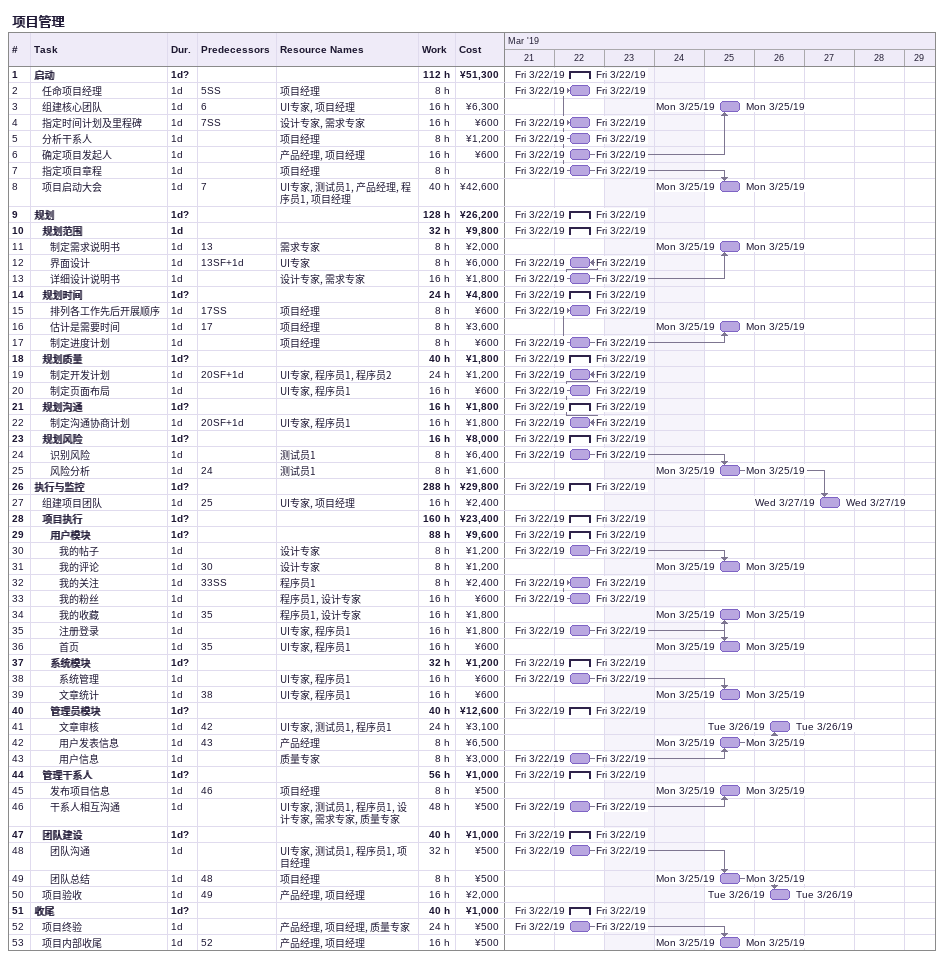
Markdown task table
项目管理

| ID | Level | Task | Duration | Start | Finish | Predecessors | Resources | Work (h) | Cost (¥) |
|---|---|---|---|---|---|---|---|---|---|
| 1 | 1 | **启动** | 1d? | 2019-03-22 | 2019-03-22 |  |  | 112 | 51300 |
| 2 | 2 | 任命项目经理 | 1d | 2019-03-22 | 2019-03-22 | 5SS | 项目经理 | 8 |  |
| 3 | 2 | 组建核心团队 | 1d | 2019-03-25 | 2019-03-25 | 6 | UI专家, 项目经理 | 16 | 6300 |
| 4 | 2 | 指定时间计划及里程碑 | 1d | 2019-03-22 | 2019-03-22 | 7SS | 设计专家, 需求专家 | 16 | 600 |
| 5 | 2 | 分析干系人 | 1d | 2019-03-22 | 2019-03-22 |  | 项目经理 | 8 | 1200 |
| 6 | 2 | 确定项目发起人 | 1d | 2019-03-22 | 2019-03-22 |  | 产品经理, 项目经理 | 16 | 600 |
| 7 | 2 | 指定项目章程 | 1d | 2019-03-22 | 2019-03-22 |  | 项目经理 | 8 |  |
| 8 | 2 | 项目启动大会 | 1d | 2019-03-25 | 2019-03-25 | 7 | UI专家, 测试员1, 产品经理, 程序员1, 项目经理 | 40 | 42600 |
| 9 | 1 | **规划** | 1d? | 2019-03-22 | 2019-03-22 |  |  | 128 | 26200 |
| 10 | 2 | **规划范围** | 1d | 2019-03-22 | 2019-03-22 |  |  | 32 | 9800 |
| 11 | 3 | 制定需求说明书 | 1d | 2019-03-25 | 2019-03-25 | 13 | 需求专家 | 8 | 2000 |
| 12 | 3 | 界面设计 | 1d | 2019-03-22 | 2019-03-22 | 13SF+1d | UI专家 | 8 | 6000 |
| 13 | 3 | 详细设计说明书 | 1d | 2019-03-22 | 2019-03-22 |  | 设计专家, 需求专家 | 16 | 1800 |
| 14 | 2 | **规划时间** | 1d? | 2019-03-22 | 2019-03-22 |  |  | 24 | 4800 |
| 15 | 3 | 排列各工作先后开展顺序 | 1d | 2019-03-22 | 2019-03-22 | 17SS | 项目经理 | 8 | 600 |
| 16 | 3 | 估计是需要时间 | 1d | 2019-03-25 | 2019-03-25 | 17 | 项目经理 | 8 | 3600 |
| 17 | 3 | 制定进度计划 | 1d | 2019-03-22 | 2019-03-22 |  | 项目经理 | 8 | 600 |
| 18 | 2 | **规划质量** | 1d? | 2019-03-22 | 2019-03-22 |  |  | 40 | 1800 |
| 19 | 3 | 制定开发计划 | 1d | 2019-03-22 | 2019-03-22 | 20SF+1d | UI专家, 程序员1, 程序员2 | 24 | 1200 |
| 20 | 3 | 制定页面布局 | 1d | 2019-03-22 | 2019-03-22 |  | UI专家, 程序员1 | 16 | 600 |
| 21 | 2 | **规划沟通** | 1d? | 2019-03-22 | 2019-03-22 |  |  | 16 | 1800 |
| 22 | 3 | 制定沟通协商计划 | 1d | 2019-03-22 | 2019-03-22 | 20SF+1d | UI专家, 程序员1 | 16 | 1800 |
| 23 | 2 | **规划风险** | 1d? | 2019-03-22 | 2019-03-22 |  |  | 16 | 8000 |
| 24 | 3 | 识别风险 | 1d | 2019-03-22 | 2019-03-22 |  | 测试员1 | 8 | 6400 |
| 25 | 3 | 风险分析 | 1d | 2019-03-25 | 2019-03-25 | 24 | 测试员1 | 8 | 1600 |
| 26 | 1 | **执行与监控** | 1d? | 2019-03-22 | 2019-03-22 |  |  | 288 | 29800 |
| 27 | 2 | 组建项目团队 | 1d | 2019-03-27 | 2019-03-27 | 25 | UI专家, 项目经理 | 16 | 2400 |
| 28 | 2 | **项目执行** | 1d? | 2019-03-22 | 2019-03-22 |  |  | 160 | 23400 |
| 29 | 3 | **用户模块** | 1d? | 2019-03-22 | 2019-03-22 |  |  | 88 | 9600 |
| 30 | 4 | 我的帖子 | 1d | 2019-03-22 | 2019-03-22 |  | 设计专家 | 8 | 1200 |
| 31 | 4 | 我的评论 | 1d | 2019-03-25 | 2019-03-25 | 30 | 设计专家 | 8 | 1200 |
| 32 | 4 | 我的关注 | 1d | 2019-03-22 | 2019-03-22 | 33SS | 程序员1 | 8 | 2400 |
| 33 | 4 | 我的粉丝 | 1d | 2019-03-22 | 2019-03-22 |  | 程序员1, 设计专家 | 16 | 600 |
| 34 | 4 | 我的收藏 | 1d | 2019-03-25 | 2019-03-25 | 35 | 程序员1, 设计专家 | 16 | 1800 |
| 35 | 4 | 注册登录 | 1d | 2019-03-22 | 2019-03-22 |  | UI专家, 程序员1 | 16 | 1800 |
| 36 | 4 | 首页 | 1d | 2019-03-25 | 2019-03-25 | 35 | UI专家, 程序员1 | 16 | 600 |
| 37 | 3 | **系统模块** | 1d? | 2019-03-22 | 2019-03-22 |  |  | 32 | 1200 |
| 38 | 4 | 系统管理 | 1d | 2019-03-22 | 2019-03-22 |  | UI专家, 程序员1 | 16 | 600 |
| 39 | 4 | 文章统计 | 1d | 2019-03-25 | 2019-03-25 | 38 | UI专家, 程序员1 | 16 | 600 |
| 40 | 3 | **管理员模块** | 1d? | 2019-03-22 | 2019-03-22 |  |  | 40 | 12600 |
| 41 | 4 | 文章审核 | 1d | 2019-03-26 | 2019-03-26 | 42 | UI专家, 测试员1, 程序员1 | 24 | 3100 |
| 42 | 4 | 用户发表信息 | 1d | 2019-03-25 | 2019-03-25 | 43 | 产品经理 | 8 | 6500 |
| 43 | 4 | 用户信息 | 1d | 2019-03-22 | 2019-03-22 |  | 质量专家 | 8 | 3000 |
| 44 | 2 | **管理干系人** | 1d? | 2019-03-22 | 2019-03-22 |  |  | 56 | 1000 |
| 45 | 3 | 发布项目信息 | 1d | 2019-03-25 | 2019-03-25 | 46 | 项目经理 | 8 | 500 |
| 46 | 3 | 干系人相互沟通 | 1d | 2019-03-22 | 2019-03-22 |  | UI专家, 测试员1, 程序员1, 设计专家, 需求专家, 质量专家 | 48 | 500 |
| 47 | 2 | **团队建设** | 1d? | 2019-03-22 | 2019-03-22 |  |  | 40 | 1000 |
| 48 | 3 | 团队沟通 | 1d | 2019-03-22 | 2019-03-22 |  | UI专家, 测试员1, 程序员1, 项目经理 | 32 | 500 |
| 49 | 3 | 团队总结 | 1d | 2019-03-25 | 2019-03-25 | 48 | 项目经理 | 8 | 500 |
| 50 | 2 | 项目验收 | 1d | 2019-03-26 | 2019-03-26 | 49 | 产品经理, 项目经理 | 16 | 2000 |
| 51 | 1 | **收尾** | 1d? | 2019-03-22 | 2019-03-22 |  |  | 40 | 1000 |
| 52 | 2 | 项目终验 | 1d | 2019-03-22 | 2019-03-22 |  | 产品经理, 项目经理, 质量专家 | 24 | 500 |
| 53 | 2 | 项目内部收尾 | 1d | 2019-03-25 | 2019-03-25 | 52 | 产品经理, 项目经理 | 16 | 500 |
